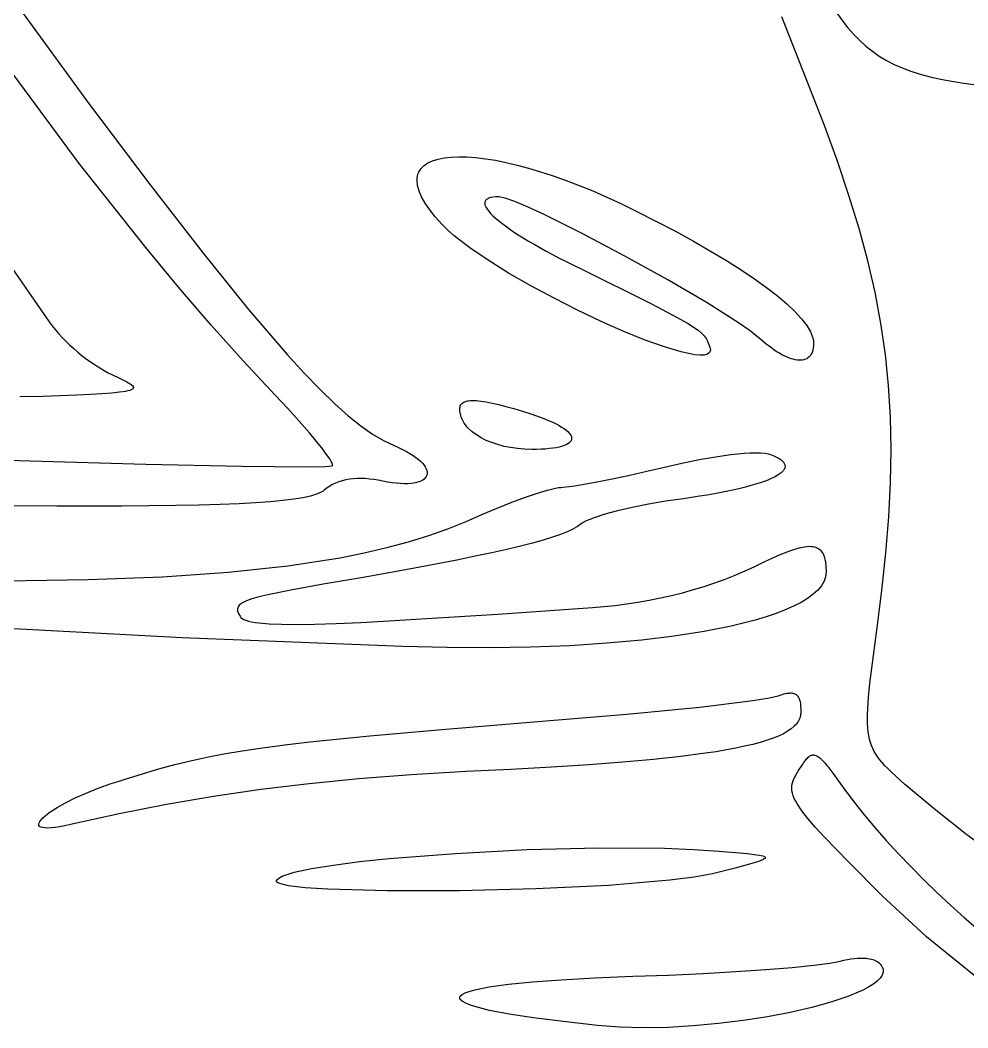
# Model space of a CAD drawing. Header units: inches. Extents: x 0.98 to 7.44, y -5.29 to -1.05.
# Drawn here: x 6.46 to 6.5642, y -2.1369 to -2.0261 of the extents above; entities that cross this region are included whole.
import ezdxf

# ---------------------------------------------------------------- set-up
doc = ezdxf.new("R2010")
doc.units = ezdxf.units.IN
doc.header["$MEASUREMENT"] = 0
doc.layers.add('BLACK', color=250, linetype='CONTINUOUS')

msp = doc.modelspace()

# ---------------------------------------------------------------- linework, layer by layer
at = {"layer": 'BLACK', "linetype": 'CONTINUOUS'}
for p, q in [((6.46005, -2.02501), (6.46753, -2.03527)), ((6.54683, -2.03361), (6.54378, -2.02578)), ((6.54984, -2.0254), (6.55043, -2.02622)), ((6.55043, -2.02622), (6.55104, -2.02699)), ((6.55104, -2.02699), (6.55167, -2.02771)), ((6.55167, -2.02771), (6.55233, -2.02837)), ((6.55233, -2.02837), (6.55301, -2.02899)), ((6.55301, -2.02899), (6.55372, -2.02955)), ((6.55372, -2.02955), (6.55447, -2.03007)), ((6.55447, -2.03007), (6.55527, -2.03055)), ((6.55527, -2.03055), (6.55611, -2.03099)), ((6.55611, -2.03099), (6.55701, -2.03138)), ((6.55701, -2.03138), (6.55796, -2.03174)), ((6.55796, -2.03174), (6.55898, -2.03207)), ((6.46653, -2.0419), (6.45925, -2.03208)), ((6.55898, -2.03207), (6.56006, -2.03236)), ((6.56006, -2.03236), (6.56122, -2.03262)), ((6.56122, -2.03262), (6.56245, -2.03285)), ((6.56245, -2.03285), (6.56377, -2.03305)), ((6.56377, -2.03305), (6.56517, -2.03323)), ((6.54844, -2.03772), (6.54683, -2.03361)), ((6.46753, -2.03527), (6.47431, -2.04425)), ((6.54988, -2.04165), (6.54844, -2.03772)), ((6.47383, -2.05114), (6.46653, -2.0419)), ((6.50443, -2.04212), (6.50485, -2.04182)), ((6.50485, -2.04182), (6.50537, -2.04159)), ((6.50537, -2.04159), (6.50597, -2.0414)), ((6.50597, -2.0414), (6.50665, -2.04126)), ((6.50665, -2.04126), (6.50741, -2.04118)), ((6.50741, -2.04118), (6.50824, -2.04114)), ((6.50824, -2.04114), (6.50915, -2.04116)), ((6.50915, -2.04116), (6.51012, -2.04124)), ((6.51012, -2.04124), (6.51117, -2.04136)), ((6.51117, -2.04136), (6.51227, -2.04154)), ((6.51227, -2.04154), (6.51343, -2.04177)), ((6.51343, -2.04177), (6.51466, -2.04206)), ((6.55115, -2.04541), (6.54988, -2.04165)), ((6.50376, -2.04306), (6.50385, -2.04285)), ((6.50385, -2.04285), (6.50396, -2.04265)), ((6.50396, -2.04265), (6.50409, -2.04246)), ((6.50409, -2.04246), (6.50443, -2.04212)), ((6.51466, -2.04206), (6.51593, -2.0424)), ((6.51593, -2.0424), (6.51725, -2.04279)), ((6.51725, -2.04279), (6.51863, -2.04324)), ((6.50366, -2.04378), (6.50367, -2.04353)), ((6.50372, -2.04432), (6.50366, -2.04378)), ((6.50367, -2.04353), (6.5037, -2.04329)), ((6.5037, -2.04329), (6.50376, -2.04306)), ((6.51863, -2.04324), (6.52004, -2.04374)), ((6.52004, -2.04374), (6.5215, -2.0443)), ((6.47431, -2.04425), (6.48014, -2.05176)), ((6.50388, -2.04492), (6.50372, -2.04432)), ((6.50416, -2.04556), (6.50388, -2.04492)), ((6.5215, -2.0443), (6.52299, -2.04491)), ((6.52299, -2.04491), (6.52452, -2.04558)), ((6.50455, -2.04625), (6.50416, -2.04556)), ((6.50505, -2.04698), (6.50455, -2.04625)), ((6.51112, -2.04611), (6.51111, -2.04618)), ((6.51111, -2.04618), (6.51111, -2.04626)), ((6.51111, -2.04626), (6.51111, -2.04634)), ((6.51111, -2.04634), (6.51113, -2.04643)), ((6.51115, -2.04604), (6.51112, -2.04611)), ((6.51118, -2.04597), (6.51115, -2.04604)), ((6.51123, -2.04591), (6.51118, -2.04597)), ((6.51129, -2.04586), (6.51123, -2.04591)), ((6.51136, -2.0458), (6.51129, -2.04586)), ((6.51144, -2.04576), (6.51136, -2.0458)), ((6.51153, -2.04571), (6.51144, -2.04576)), ((6.51163, -2.04568), (6.51153, -2.04571)), ((6.51174, -2.04564), (6.51163, -2.04568)), ((6.51201, -2.04559), (6.51174, -2.04564)), ((6.51231, -2.04556), (6.51201, -2.04559)), ((6.51267, -2.04555), (6.51231, -2.04556)), ((6.51334, -2.04569), (6.51267, -2.04555)), ((6.51443, -2.04608), (6.51334, -2.04569)), ((6.51587, -2.0467), (6.51443, -2.04608)), ((6.52452, -2.04558), (6.52608, -2.0463)), ((6.52608, -2.0463), (6.52767, -2.04708)), ((6.55226, -2.04905), (6.55115, -2.04541)), ((6.455, -2.04748), (6.46322, -2.0593)), ((6.50567, -2.04777), (6.50505, -2.04698)), ((6.51113, -2.04643), (6.51116, -2.04652)), ((6.51116, -2.04652), (6.51125, -2.04671)), ((6.51125, -2.04671), (6.51137, -2.04692)), ((6.51137, -2.04692), (6.51154, -2.04714)), ((6.51154, -2.04714), (6.51175, -2.04738)), ((6.51175, -2.04738), (6.512, -2.04763)), ((6.51762, -2.04751), (6.51587, -2.0467)), ((6.52767, -2.04708), (6.52992, -2.04822)), ((6.50642, -2.04861), (6.50567, -2.04777)), ((6.512, -2.04763), (6.51229, -2.0479)), ((6.51229, -2.0479), (6.51261, -2.04817)), ((6.51261, -2.04817), (6.51297, -2.04846)), ((6.51297, -2.04846), (6.51337, -2.04876)), ((6.5218, -2.04959), (6.51762, -2.04751)), ((6.52992, -2.04822), (6.53206, -2.04933)), ((6.50703, -2.04921), (6.50642, -2.04861)), ((6.50775, -2.04983), (6.50703, -2.04921)), ((6.51337, -2.04876), (6.51381, -2.04907)), ((6.51381, -2.04907), (6.51428, -2.04939)), ((6.51428, -2.04939), (6.51479, -2.04972)), ((6.52649, -2.05206), (6.5218, -2.04959)), ((6.53206, -2.04933), (6.53407, -2.05043)), ((6.55321, -2.05258), (6.55226, -2.04905)), ((6.50945, -2.05115), (6.50775, -2.04983)), ((6.51479, -2.04972), (6.51533, -2.05006)), ((6.51533, -2.05006), (6.51591, -2.05041)), ((6.51591, -2.05041), (6.51652, -2.05077)), ((6.51652, -2.05077), (6.51716, -2.05114)), ((6.53407, -2.05043), (6.53594, -2.05151)), ((6.47745, -2.0555), (6.47383, -2.05114)), ((6.48014, -2.05176), (6.48513, -2.05794)), ((6.51147, -2.05253), (6.50945, -2.05115)), ((6.51716, -2.05114), (6.51784, -2.05151)), ((6.51784, -2.05151), (6.51855, -2.05189)), ((6.51855, -2.05189), (6.51929, -2.05228)), ((6.53594, -2.05151), (6.53769, -2.05255)), ((6.51373, -2.05393), (6.51147, -2.05253)), ((6.51929, -2.05228), (6.52006, -2.05267)), ((6.52006, -2.05267), (6.52086, -2.05307)), ((6.53123, -2.05469), (6.52649, -2.05206)), ((6.53769, -2.05255), (6.5393, -2.05357)), ((6.55401, -2.05605), (6.55321, -2.05258)), ((6.51617, -2.05534), (6.51373, -2.05393)), ((6.52086, -2.05307), (6.5217, -2.05347)), ((6.5217, -2.05347), (6.52938, -2.05729)), ((6.5393, -2.05357), (6.54077, -2.05456)), ((6.53556, -2.05721), (6.53123, -2.05469)), ((6.54077, -2.05456), (6.54209, -2.05552)), ((6.48104, -2.05966), (6.47745, -2.0555)), ((6.51872, -2.05671), (6.51617, -2.05534)), ((6.54209, -2.05552), (6.54328, -2.05644)), ((6.55465, -2.05947), (6.55401, -2.05605)), ((6.52132, -2.05803), (6.51872, -2.05671)), ((6.52938, -2.05729), (6.53179, -2.05855)), ((6.53902, -2.05939), (6.53556, -2.05721)), ((6.54328, -2.05644), (6.54431, -2.05732)), ((6.54431, -2.05732), (6.5452, -2.05816)), ((6.48513, -2.05794), (6.48939, -2.0629)), ((6.5239, -2.05925), (6.52132, -2.05803)), ((6.53179, -2.05855), (6.53347, -2.05949)), ((6.5452, -2.05816), (6.54593, -2.05895)), ((6.46322, -2.0593), (6.46353, -2.05972)), ((6.48459, -2.06362), (6.48104, -2.05966)), ((6.52639, -2.06035), (6.5239, -2.05925)), ((6.53347, -2.05949), (6.53407, -2.05988)), ((6.54027, -2.06027), (6.53902, -2.05939)), ((6.54593, -2.05895), (6.5465, -2.05971)), ((6.55515, -2.06288), (6.55465, -2.05947)), ((6.46353, -2.05972), (6.46386, -2.06014)), ((6.46386, -2.06014), (6.46423, -2.06057)), ((6.46423, -2.06057), (6.46462, -2.06099)), ((6.52873, -2.0613), (6.52639, -2.06035)), ((6.53407, -2.05988), (6.53455, -2.06022)), ((6.53455, -2.06022), (6.53493, -2.06054)), ((6.53493, -2.06054), (6.53521, -2.06083)), ((6.54114, -2.06097), (6.54027, -2.06027)), ((6.5465, -2.05971), (6.54692, -2.06041)), ((6.54692, -2.06041), (6.54717, -2.06106)), ((6.46462, -2.06099), (6.46504, -2.06142)), ((6.46504, -2.06142), (6.46547, -2.06183)), ((6.46547, -2.06183), (6.46592, -2.06224)), ((6.53085, -2.06206), (6.52873, -2.0613)), ((6.53521, -2.06083), (6.53543, -2.06112)), ((6.53543, -2.06112), (6.5356, -2.06142)), ((6.5356, -2.06142), (6.53586, -2.06208)), ((6.54145, -2.06125), (6.54114, -2.06097)), ((6.54176, -2.06151), (6.54145, -2.06125)), ((6.54206, -2.06176), (6.54176, -2.06151)), ((6.54236, -2.06199), (6.54206, -2.06176)), ((6.54717, -2.06106), (6.54723, -2.06137)), ((6.54723, -2.06137), (6.54725, -2.06166)), ((6.54725, -2.06166), (6.54724, -2.06191)), ((6.46592, -2.06224), (6.46638, -2.06263)), ((6.46638, -2.06263), (6.46686, -2.06302)), ((6.48939, -2.0629), (6.49127, -2.06495)), ((6.53269, -2.06261), (6.53085, -2.06206)), ((6.53417, -2.06292), (6.53269, -2.06261)), ((6.53476, -2.06297), (6.53417, -2.06292)), ((6.53524, -2.06295), (6.53476, -2.06297)), ((6.5356, -2.06286), (6.53524, -2.06295)), ((6.53583, -2.06268), (6.5356, -2.06286)), ((6.53592, -2.06242), (6.53583, -2.06268)), ((6.53586, -2.06208), (6.53592, -2.06242)), ((6.54265, -2.0622), (6.54236, -2.06199)), ((6.54294, -2.0624), (6.54265, -2.0622)), ((6.54322, -2.06259), (6.54294, -2.0624)), ((6.5435, -2.06276), (6.54322, -2.06259)), ((6.54377, -2.06291), (6.5435, -2.06276)), ((6.54403, -2.06304), (6.54377, -2.06291)), ((6.54697, -2.06289), (6.54688, -2.06303)), ((6.54706, -2.06273), (6.54697, -2.06289)), ((6.54713, -2.06256), (6.54706, -2.06273)), ((6.54718, -2.06236), (6.54713, -2.06256)), ((6.54722, -2.06215), (6.54718, -2.06236)), ((6.54724, -2.06191), (6.54722, -2.06215)), ((6.5555, -2.0663), (6.55515, -2.06288)), ((6.46686, -2.06302), (6.46734, -2.06339)), ((6.46734, -2.06339), (6.46782, -2.06374)), ((6.46782, -2.06374), (6.4683, -2.06407)), ((6.4683, -2.06407), (6.46878, -2.06437)), ((6.48808, -2.06736), (6.48459, -2.06362)), ((6.54429, -2.06316), (6.54403, -2.06304)), ((6.54454, -2.06326), (6.54429, -2.06316)), ((6.54478, -2.06335), (6.54454, -2.06326)), ((6.54501, -2.06342), (6.54478, -2.06335)), ((6.54523, -2.06347), (6.54501, -2.06342)), ((6.54545, -2.0635), (6.54523, -2.06347)), ((6.54565, -2.06352), (6.54545, -2.0635)), ((6.54584, -2.06352), (6.54565, -2.06352)), ((6.54602, -2.0635), (6.54584, -2.06352)), ((6.5462, -2.06347), (6.54602, -2.0635)), ((6.54636, -2.06342), (6.5462, -2.06347)), ((6.54651, -2.06335), (6.54636, -2.06342)), ((6.54664, -2.06326), (6.54651, -2.06335)), ((6.54677, -2.06316), (6.54664, -2.06326)), ((6.54688, -2.06303), (6.54677, -2.06316)), ((6.46878, -2.06437), (6.46925, -2.06466)), ((6.46925, -2.06466), (6.46972, -2.06491)), ((6.46972, -2.06491), (6.47017, -2.06513)), ((6.47017, -2.06513), (6.47087, -2.06545)), ((6.49127, -2.06495), (6.49301, -2.06675)), ((6.47087, -2.06545), (6.47146, -2.06574)), ((6.47146, -2.06574), (6.47171, -2.06587)), ((6.47171, -2.06587), (6.47192, -2.06599)), ((6.47192, -2.06599), (6.47211, -2.0661)), ((6.47211, -2.0661), (6.47226, -2.06621)), ((6.47226, -2.06621), (6.47237, -2.06631)), ((6.47237, -2.06631), (6.47245, -2.0664)), ((6.55571, -2.06977), (6.5555, -2.0663)), ((6.46625, -2.06735), (6.46253, -2.0675)), ((6.46776, -2.06728), (6.46625, -2.06735)), ((6.46903, -2.0672), (6.46776, -2.06728)), ((6.4701, -2.06713), (6.46903, -2.0672)), ((6.47095, -2.06704), (6.4701, -2.06713)), ((6.4713, -2.067), (6.47095, -2.06704)), ((6.47161, -2.06695), (6.4713, -2.067)), ((6.47187, -2.06689), (6.47161, -2.06695)), ((6.47208, -2.06684), (6.47187, -2.06689)), ((6.47224, -2.06678), (6.47208, -2.06684)), ((6.47237, -2.06671), (6.47224, -2.06678)), ((6.47245, -2.06664), (6.47237, -2.06671)), ((6.47245, -2.0664), (6.47247, -2.06644)), ((6.47247, -2.0666), (6.47245, -2.06664)), ((6.47247, -2.06644), (6.47249, -2.06648)), ((6.47249, -2.06657), (6.47247, -2.0666)), ((6.47249, -2.06648), (6.47249, -2.06653)), ((6.47249, -2.06653), (6.47249, -2.06657)), ((6.48945, -2.06884), (6.48808, -2.06736)), ((6.49301, -2.06675), (6.49461, -2.06831)), ((6.46253, -2.0675), (6.46, -2.06756)), ((6.49461, -2.06831), (6.4961, -2.06963)), ((6.50839, -2.06864), (6.50842, -2.06853)), ((6.50842, -2.06853), (6.50847, -2.06844)), ((6.50847, -2.06844), (6.50853, -2.06835)), ((6.50853, -2.06835), (6.5086, -2.06827)), ((6.5086, -2.06827), (6.50869, -2.06819)), ((6.50869, -2.06819), (6.5088, -2.06813)), ((6.5088, -2.06813), (6.50892, -2.06808)), ((6.50892, -2.06808), (6.50905, -2.06803)), ((6.50905, -2.06803), (6.5092, -2.068)), ((6.5092, -2.068), (6.50937, -2.06797)), ((6.50937, -2.06797), (6.50955, -2.06796)), ((6.50955, -2.06796), (6.50974, -2.06795)), ((6.50974, -2.06795), (6.50996, -2.06795)), ((6.50996, -2.06795), (6.51019, -2.06796)), ((6.51019, -2.06796), (6.51043, -2.06799)), ((6.51043, -2.06799), (6.51069, -2.06802)), ((6.51069, -2.06802), (6.51097, -2.06806)), ((6.51097, -2.06806), (6.51127, -2.0681)), ((6.51127, -2.0681), (6.51159, -2.06816)), ((6.51159, -2.06816), (6.51192, -2.06823)), ((6.51192, -2.06823), (6.51227, -2.06831)), ((6.51227, -2.06831), (6.51264, -2.0684)), ((6.51264, -2.0684), (6.51303, -2.06849)), ((6.51303, -2.06849), (6.51343, -2.0686)), ((6.4907, -2.07023), (6.48945, -2.06884)), ((6.4961, -2.06963), (6.49749, -2.07074)), ((6.50836, -2.06888), (6.50837, -2.06876)), ((6.50837, -2.06912), (6.50836, -2.06888)), ((6.50837, -2.06876), (6.50839, -2.06864)), ((6.5084, -2.06935), (6.50837, -2.06912)), ((6.50846, -2.06957), (6.5084, -2.06935)), ((6.50853, -2.06979), (6.50846, -2.06957)), ((6.51343, -2.0686), (6.5143, -2.06884)), ((6.5143, -2.06884), (6.51525, -2.06912)), ((6.51525, -2.06912), (6.51628, -2.06944)), ((6.51628, -2.06944), (6.5173, -2.0698)), ((6.49182, -2.07151), (6.4907, -2.07023)), ((6.49749, -2.07074), (6.49878, -2.07164)), ((6.50862, -2.07001), (6.50853, -2.06979)), ((6.50872, -2.07022), (6.50862, -2.07001)), ((6.50885, -2.07043), (6.50872, -2.07022)), ((6.50899, -2.07063), (6.50885, -2.07043)), ((6.50915, -2.07083), (6.50899, -2.07063)), ((6.5173, -2.0698), (6.51777, -2.06999)), ((6.51777, -2.06999), (6.51819, -2.07017)), ((6.51819, -2.07017), (6.51859, -2.07034)), ((6.51859, -2.07034), (6.51894, -2.07052)), ((6.51894, -2.07052), (6.51927, -2.0707)), ((6.51927, -2.0707), (6.51956, -2.07087)), ((6.55578, -2.07332), (6.55571, -2.06977)), ((6.49232, -2.0721), (6.49182, -2.07151)), ((6.49878, -2.07164), (6.49999, -2.07236)), ((6.50933, -2.07102), (6.50915, -2.07083)), ((6.50973, -2.07139), (6.50933, -2.07102)), ((6.51019, -2.07173), (6.50973, -2.07139)), ((6.51071, -2.07204), (6.51019, -2.07173)), ((6.51956, -2.07087), (6.51982, -2.07104)), ((6.51982, -2.07104), (6.52004, -2.0712)), ((6.52004, -2.0712), (6.52023, -2.07137)), ((6.52023, -2.07137), (6.52038, -2.07153)), ((6.52038, -2.07153), (6.5205, -2.07168)), ((6.5205, -2.07168), (6.52059, -2.07183)), ((6.52059, -2.07183), (6.52064, -2.07197)), ((6.49277, -2.07265), (6.49232, -2.0721)), ((6.49318, -2.07316), (6.49277, -2.07265)), ((6.49999, -2.07236), (6.50114, -2.07291)), ((6.50114, -2.07291), (6.50163, -2.07312)), ((6.51127, -2.07233), (6.51071, -2.07204)), ((6.51188, -2.07258), (6.51127, -2.07233)), ((6.51253, -2.0728), (6.51188, -2.07258)), ((6.51323, -2.07299), (6.51253, -2.0728)), ((6.51982, -2.07291), (6.51956, -2.07299)), ((6.52004, -2.07282), (6.51982, -2.07291)), ((6.52023, -2.07272), (6.52004, -2.07282)), ((6.52038, -2.07261), (6.52023, -2.07272)), ((6.5205, -2.0725), (6.52038, -2.07261)), ((6.52059, -2.07238), (6.5205, -2.0725)), ((6.52064, -2.07225), (6.52059, -2.07238)), ((6.52064, -2.07197), (6.52065, -2.07211)), ((6.52065, -2.07211), (6.52064, -2.07225)), ((6.49353, -2.07361), (6.49318, -2.07316)), ((6.49382, -2.07402), (6.49353, -2.07361)), ((6.49406, -2.07437), (6.49382, -2.07402)), ((6.50163, -2.07312), (6.50208, -2.07334)), ((6.50208, -2.07334), (6.5025, -2.07355)), ((6.5025, -2.07355), (6.50288, -2.07377)), ((6.50288, -2.07377), (6.50323, -2.07399)), ((6.50323, -2.07399), (6.50354, -2.0742)), ((6.51395, -2.07313), (6.51323, -2.07299)), ((6.5147, -2.07324), (6.51395, -2.07313)), ((6.51548, -2.07331), (6.5147, -2.07324)), ((6.51628, -2.07333), (6.51548, -2.07331)), ((6.51681, -2.07332), (6.51628, -2.07333)), ((6.5173, -2.07331), (6.51681, -2.07332)), ((6.51777, -2.07328), (6.5173, -2.07331)), ((6.51819, -2.07324), (6.51777, -2.07328)), ((6.51859, -2.07319), (6.51819, -2.07324)), ((6.51894, -2.07314), (6.51859, -2.07319)), ((6.51927, -2.07307), (6.51894, -2.07314)), ((6.51956, -2.07299), (6.51927, -2.07307)), ((6.53648, -2.07414), (6.53815, -2.0739)), ((6.53815, -2.0739), (6.53964, -2.07375)), ((6.53964, -2.07375), (6.5403, -2.07371)), ((6.5403, -2.07371), (6.5409, -2.07369)), ((6.5409, -2.07369), (6.54143, -2.0737)), ((6.54143, -2.0737), (6.54188, -2.07373)), ((6.54188, -2.07373), (6.54225, -2.0738)), ((6.54225, -2.0738), (6.54253, -2.07388)), ((6.54253, -2.07388), (6.54288, -2.07403)), ((6.54288, -2.07403), (6.54319, -2.07418)), ((6.55572, -2.07697), (6.55578, -2.07332)), ((6.44964, -2.0742), (6.46114, -2.07458)), ((6.46114, -2.07458), (6.47385, -2.07494)), ((6.47385, -2.07494), (6.48435, -2.07517)), ((6.48435, -2.07517), (6.49155, -2.07524)), ((6.49356, -2.07521), (6.49433, -2.07513)), ((6.49423, -2.07466), (6.49406, -2.07437)), ((6.4943, -2.07478), (6.49423, -2.07466)), ((6.49434, -2.07489), (6.4943, -2.07478)), ((6.49433, -2.07513), (6.49436, -2.0751)), ((6.49437, -2.07497), (6.49434, -2.07489)), ((6.49436, -2.0751), (6.49437, -2.07505)), ((6.49437, -2.07505), (6.49437, -2.07497)), ((6.50354, -2.0742), (6.50381, -2.07442)), ((6.50381, -2.07442), (6.50405, -2.07463)), ((6.50405, -2.07463), (6.50425, -2.07484)), ((6.50425, -2.07484), (6.50443, -2.07505)), ((6.50443, -2.07505), (6.50456, -2.07525)), ((6.53086, -2.07527), (6.53279, -2.07483)), ((6.53279, -2.07483), (6.53468, -2.07445)), ((6.53468, -2.07445), (6.53648, -2.07414)), ((6.54319, -2.07418), (6.54346, -2.07432)), ((6.54346, -2.07432), (6.54368, -2.07448)), ((6.54368, -2.07448), (6.54385, -2.07463)), ((6.54385, -2.07463), (6.54392, -2.0747)), ((6.54392, -2.0747), (6.54399, -2.07478)), ((6.54399, -2.07478), (6.54403, -2.07486)), ((6.54403, -2.07486), (6.54407, -2.07494)), ((6.54407, -2.07494), (6.5441, -2.07502)), ((6.5441, -2.07502), (6.54412, -2.07509)), ((6.54412, -2.07509), (6.54412, -2.07517)), ((6.54412, -2.07517), (6.54412, -2.07525)), ((6.49155, -2.07524), (6.49356, -2.07521)), ((6.50456, -2.07525), (6.50466, -2.07545)), ((6.50466, -2.07545), (6.50473, -2.07564)), ((6.50473, -2.07616), (6.50467, -2.07631)), ((6.50473, -2.07564), (6.50477, -2.07582)), ((6.50477, -2.07599), (6.50473, -2.07616)), ((6.50477, -2.07582), (6.50477, -2.07599)), ((6.52529, -2.07653), (6.52707, -2.07615)), ((6.52707, -2.07615), (6.52894, -2.07573)), ((6.52894, -2.07573), (6.53086, -2.07527)), ((6.54324, -2.07621), (6.54295, -2.07637)), ((6.54349, -2.07605), (6.54324, -2.07621)), ((6.5437, -2.07589), (6.54349, -2.07605)), ((6.54387, -2.07573), (6.5437, -2.07589)), ((6.54394, -2.07565), (6.54387, -2.07573)), ((6.54399, -2.07557), (6.54394, -2.07565)), ((6.54404, -2.07549), (6.54399, -2.07557)), ((6.54408, -2.07541), (6.54404, -2.07549)), ((6.5441, -2.07533), (6.54408, -2.07541)), ((6.54412, -2.07525), (6.5441, -2.07533)), ((6.49407, -2.07735), (6.49377, -2.07755)), ((6.49438, -2.07717), (6.49407, -2.07735)), ((6.49471, -2.07702), (6.49438, -2.07717)), ((6.49507, -2.07688), (6.49471, -2.07702)), ((6.49544, -2.07677), (6.49507, -2.07688)), ((6.49582, -2.07668), (6.49544, -2.07677)), ((6.49623, -2.07661), (6.49582, -2.07668)), ((6.49664, -2.07656), (6.49623, -2.07661)), ((6.49708, -2.07654), (6.49664, -2.07656)), ((6.49752, -2.07653), (6.49708, -2.07654)), ((6.49797, -2.07654), (6.49752, -2.07653)), ((6.49844, -2.07658), (6.49797, -2.07654)), ((6.49891, -2.07663), (6.49844, -2.07658)), ((6.4994, -2.07671), (6.49891, -2.07663)), ((6.49989, -2.0768), (6.4994, -2.07671)), ((6.50042, -2.07691), (6.49989, -2.0768)), ((6.50092, -2.07699), (6.50042, -2.07691)), ((6.5014, -2.07705), (6.50092, -2.07699)), ((6.50184, -2.07708), (6.5014, -2.07705)), ((6.50225, -2.0771), (6.50184, -2.07708)), ((6.50264, -2.0771), (6.50225, -2.0771)), ((6.50299, -2.07707), (6.50264, -2.0771)), ((6.50331, -2.07703), (6.50299, -2.07707)), ((6.5036, -2.07698), (6.50331, -2.07703)), ((6.50386, -2.0769), (6.5036, -2.07698)), ((6.50408, -2.07681), (6.50386, -2.0769)), ((6.50428, -2.07671), (6.50408, -2.07681)), ((6.50444, -2.07659), (6.50428, -2.07671)), ((6.50457, -2.07646), (6.50444, -2.07659)), ((6.50467, -2.07631), (6.50457, -2.07646)), ((6.52007, -2.07745), (6.521, -2.07732)), ((6.521, -2.07732), (6.52221, -2.07712)), ((6.52221, -2.07712), (6.52366, -2.07685)), ((6.52366, -2.07685), (6.52529, -2.07653)), ((6.54035, -2.07731), (6.53978, -2.07746)), ((6.54088, -2.07716), (6.54035, -2.07731)), ((6.54137, -2.077), (6.54088, -2.07716)), ((6.54183, -2.07684), (6.54137, -2.077)), ((6.54224, -2.07669), (6.54183, -2.07684)), ((6.54261, -2.07653), (6.54224, -2.07669)), ((6.54295, -2.07637), (6.54261, -2.07653)), ((6.55553, -2.08075), (6.55572, -2.07697)), ((6.49194, -2.07846), (6.49111, -2.07864)), ((6.49261, -2.07825), (6.49194, -2.07846)), ((6.49288, -2.07814), (6.49261, -2.07825)), ((6.49312, -2.07802), (6.49288, -2.07814)), ((6.49333, -2.0779), (6.49312, -2.07802)), ((6.4935, -2.07777), (6.49333, -2.0779)), ((6.49377, -2.07755), (6.4935, -2.07777)), ((6.51557, -2.07859), (6.5169, -2.07813)), ((6.5169, -2.07813), (6.51802, -2.07779)), ((6.51802, -2.07779), (6.51889, -2.07757)), ((6.51889, -2.07757), (6.51922, -2.07752)), ((6.51922, -2.07752), (6.51947, -2.0775)), ((6.51947, -2.0775), (6.51973, -2.07748)), ((6.51973, -2.07748), (6.52007, -2.07745)), ((6.53472, -2.07848), (6.53385, -2.07861)), ((6.53556, -2.07834), (6.53472, -2.07848)), ((6.53635, -2.0782), (6.53556, -2.07834)), ((6.53711, -2.07806), (6.53635, -2.0782)), ((6.53784, -2.07791), (6.53711, -2.07806)), ((6.53852, -2.07776), (6.53784, -2.07791)), ((6.53917, -2.07762), (6.53852, -2.07776)), ((6.53978, -2.07746), (6.53917, -2.07762)), ((6.46406, -2.07958), (6.45328, -2.07949)), ((6.4712, -2.07956), (6.46406, -2.07958)), ((6.47715, -2.07949), (6.4712, -2.07956)), ((6.47972, -2.07944), (6.47715, -2.07949)), ((6.48203, -2.07937), (6.47972, -2.07944)), ((6.48409, -2.07929), (6.48203, -2.07937)), ((6.48591, -2.0792), (6.48409, -2.07929)), ((6.48752, -2.07908), (6.48591, -2.0792)), ((6.48891, -2.07896), (6.48752, -2.07908)), ((6.4901, -2.07881), (6.48891, -2.07896)), ((6.49111, -2.07864), (6.4901, -2.07881)), ((6.51246, -2.07978), (6.51407, -2.07914)), ((6.51407, -2.07914), (6.51557, -2.07859)), ((6.5291, -2.07936), (6.52732, -2.07971)), ((6.53099, -2.07903), (6.5291, -2.07936)), ((6.53295, -2.07875), (6.53099, -2.07903)), ((6.53385, -2.07861), (6.53295, -2.07875)), ((6.50906, -2.08125), (6.51077, -2.08049)), ((6.51077, -2.08049), (6.51246, -2.07978)), ((6.52429, -2.08046), (6.52312, -2.08084)), ((6.52571, -2.08008), (6.52429, -2.08046)), ((6.52732, -2.07971), (6.52571, -2.08008)), ((6.50705, -2.08205), (6.50906, -2.08125)), ((6.5213, -2.08181), (6.5208, -2.0821)), ((6.5217, -2.08152), (6.5213, -2.08181)), ((6.52192, -2.08136), (6.5217, -2.08152)), ((6.52224, -2.08119), (6.52192, -2.08136)), ((6.52264, -2.08102), (6.52224, -2.08119)), ((6.52312, -2.08084), (6.52264, -2.08102)), ((6.55521, -2.08469), (6.55553, -2.08075)), ((6.50271, -2.08349), (6.50494, -2.0828)), ((6.50494, -2.0828), (6.50705, -2.08205)), ((6.51943, -2.08269), (6.51855, -2.08299)), ((6.52018, -2.08239), (6.51943, -2.08269)), ((6.5208, -2.0821), (6.52018, -2.08239)), ((6.50035, -2.08412), (6.50271, -2.08349)), ((6.51503, -2.08397), (6.51354, -2.08432)), ((6.51635, -2.08363), (6.51503, -2.08397)), ((6.51753, -2.08331), (6.51635, -2.08363)), ((6.51855, -2.08299), (6.51753, -2.08331)), ((6.54569, -2.08414), (6.54625, -2.08403)), ((6.54625, -2.08403), (6.5465, -2.084)), ((6.5465, -2.084), (6.54674, -2.08398)), ((6.54674, -2.08398), (6.54696, -2.08399)), ((6.54696, -2.08399), (6.54716, -2.08401)), ((6.54716, -2.08401), (6.54736, -2.08404)), ((6.54736, -2.08404), (6.54753, -2.0841)), ((6.49521, -2.08523), (6.49786, -2.0847)), ((6.49786, -2.0847), (6.50035, -2.08412)), ((6.51004, -2.08508), (6.50802, -2.08549)), ((6.51188, -2.08469), (6.51004, -2.08508)), ((6.51354, -2.08432), (6.51188, -2.08469)), ((6.54276, -2.08525), (6.5436, -2.08488)), ((6.5436, -2.08488), (6.54437, -2.08457)), ((6.54437, -2.08457), (6.54507, -2.08432)), ((6.54507, -2.08432), (6.54569, -2.08414)), ((6.54753, -2.0841), (6.54769, -2.08417)), ((6.54769, -2.08417), (6.54784, -2.08426)), ((6.54784, -2.08426), (6.54798, -2.08437)), ((6.54798, -2.08437), (6.5481, -2.0845)), ((6.5481, -2.0845), (6.5482, -2.08465)), ((6.5482, -2.08465), (6.5483, -2.08481)), ((6.5483, -2.08481), (6.54838, -2.08499)), ((6.54838, -2.08499), (6.54845, -2.0852)), ((6.55476, -2.08883), (6.55521, -2.08469)), ((6.48295, -2.08682), (6.48944, -2.08612)), ((6.48944, -2.08612), (6.49521, -2.08523)), ((6.50802, -2.08549), (6.5034, -2.08637)), ((6.53974, -2.08669), (6.5408, -2.0862)), ((6.5408, -2.0862), (6.54183, -2.08569)), ((6.54183, -2.08569), (6.54276, -2.08525)), ((6.54845, -2.0852), (6.54851, -2.08542)), ((6.54851, -2.08542), (6.54856, -2.08565)), ((6.54856, -2.08565), (6.54862, -2.08619)), ((6.54862, -2.08619), (6.54864, -2.0868)), ((6.46749, -2.08764), (6.47566, -2.08732)), ((6.47566, -2.08732), (6.48295, -2.08682)), ((6.49795, -2.08736), (6.49333, -2.08815)), ((6.5034, -2.08637), (6.49795, -2.08736)), ((6.53754, -2.08758), (6.53865, -2.08715)), ((6.53865, -2.08715), (6.53974, -2.08669)), ((6.54858, -2.08732), (6.54841, -2.08782)), ((6.54864, -2.0868), (6.54858, -2.08732)), ((6.45836, -2.08777), (6.46749, -2.08764)), ((6.49333, -2.08815), (6.4898, -2.08879)), ((6.53406, -2.08874), (6.53524, -2.08838)), ((6.53524, -2.08838), (6.5364, -2.088)), ((6.5364, -2.088), (6.53754, -2.08758)), ((6.54812, -2.08831), (6.54772, -2.08879)), ((6.54841, -2.08782), (6.54812, -2.08831)), ((6.48627, -2.08955), (6.4855, -2.08977)), ((6.48724, -2.08932), (6.48627, -2.08955)), ((6.4898, -2.08879), (6.48724, -2.08932)), ((6.53042, -2.08966), (6.53165, -2.08938)), ((6.53165, -2.08938), (6.53286, -2.08908)), ((6.53286, -2.08908), (6.53406, -2.08874)), ((6.54721, -2.08925), (6.5466, -2.0897)), ((6.54772, -2.08879), (6.54721, -2.08925)), ((6.5542, -2.09319), (6.55476, -2.08883)), ((6.48398, -2.09062), (6.48391, -2.09085)), ((6.48416, -2.0904), (6.48398, -2.09062)), ((6.48446, -2.09019), (6.48416, -2.0904)), ((6.4849, -2.08998), (6.48446, -2.09019)), ((6.4855, -2.08977), (6.4849, -2.08998)), ((6.51254, -2.09143), (6.52295, -2.09069)), ((6.52295, -2.09069), (6.5242, -2.0906)), ((6.5242, -2.0906), (6.52545, -2.09047)), ((6.52545, -2.09047), (6.5267, -2.09031)), ((6.5267, -2.09031), (6.52795, -2.09012)), ((6.52795, -2.09012), (6.52919, -2.08991)), ((6.52919, -2.08991), (6.53042, -2.08966)), ((6.54506, -2.09056), (6.54415, -2.09097)), ((6.54588, -2.09014), (6.54506, -2.09056)), ((6.5466, -2.0897), (6.54588, -2.09014)), ((6.48391, -2.09085), (6.48394, -2.0911)), ((6.48394, -2.0911), (6.48404, -2.09137)), ((6.48404, -2.09137), (6.4842, -2.09166)), ((6.4842, -2.09166), (6.48429, -2.09179)), ((6.48429, -2.09179), (6.48443, -2.0919)), ((6.50412, -2.09197), (6.51254, -2.09143)), ((6.54203, -2.09173), (6.54084, -2.09209)), ((6.54314, -2.09136), (6.54203, -2.09173)), ((6.54415, -2.09097), (6.54314, -2.09136)), ((6.48443, -2.0919), (6.48462, -2.09201)), ((6.48462, -2.09201), (6.48485, -2.09211)), ((6.48485, -2.09211), (6.48513, -2.0922)), ((6.48513, -2.0922), (6.48546, -2.09228)), ((6.48546, -2.09228), (6.48585, -2.09235)), ((6.48585, -2.09235), (6.4863, -2.09241)), ((6.4863, -2.09241), (6.4874, -2.0925)), ((6.4874, -2.0925), (6.48877, -2.09255)), ((6.48877, -2.09255), (6.49043, -2.09256)), ((6.49043, -2.09256), (6.49242, -2.09253)), ((6.49242, -2.09253), (6.49476, -2.09246)), ((6.49476, -2.09246), (6.49748, -2.09234)), ((6.49748, -2.09234), (6.50059, -2.09218)), ((6.50059, -2.09218), (6.50412, -2.09197)), ((6.53819, -2.09276), (6.53522, -2.09335)), ((6.54084, -2.09209), (6.53819, -2.09276)), ((6.47785, -2.09405), (6.45862, -2.093)), ((6.53194, -2.09386), (6.52837, -2.0943)), ((6.53522, -2.09335), (6.53194, -2.09386)), ((6.55365, -2.09737), (6.5542, -2.09319)), ((6.50211, -2.095), (6.47785, -2.09405)), ((6.50696, -2.09512), (6.50211, -2.095)), ((6.51165, -2.09515), (6.50696, -2.09512)), ((6.51615, -2.09508), (6.51165, -2.09515)), ((6.52046, -2.09491), (6.51615, -2.09508)), ((6.52454, -2.09464), (6.52046, -2.09491)), ((6.52837, -2.0943), (6.52454, -2.09464)), ((6.55345, -2.09908), (6.55365, -2.09737)), ((6.55331, -2.10056), (6.55345, -2.09908)), ((6.54059, -2.10094), (6.54242, -2.10065)), ((6.54242, -2.10065), (6.54336, -2.10041)), ((6.54336, -2.10041), (6.54371, -2.1003)), ((6.54371, -2.1003), (6.54403, -2.10021)), ((6.54403, -2.10021), (6.54418, -2.10017)), ((6.54418, -2.10017), (6.54432, -2.10014)), ((6.54432, -2.10014), (6.54445, -2.10012)), ((6.54445, -2.10012), (6.54457, -2.10011)), ((6.54457, -2.10011), (6.54469, -2.1001)), ((6.54469, -2.1001), (6.5448, -2.1001)), ((6.5448, -2.1001), (6.54491, -2.10011)), ((6.54491, -2.10011), (6.54501, -2.10013)), ((6.54501, -2.10013), (6.5451, -2.10015)), ((6.5451, -2.10015), (6.54519, -2.10019)), ((6.54519, -2.10019), (6.54527, -2.10023)), ((6.54527, -2.10023), (6.54534, -2.10027)), ((6.54534, -2.10027), (6.54541, -2.10033)), ((6.54541, -2.10033), (6.54547, -2.10039)), ((6.54547, -2.10039), (6.54553, -2.10047)), ((6.54553, -2.10047), (6.54558, -2.10055)), ((6.54558, -2.10055), (6.54563, -2.10064)), ((6.54563, -2.10064), (6.54567, -2.10074)), ((6.55325, -2.10123), (6.55331, -2.10056)), ((6.52672, -2.10242), (6.53475, -2.10165)), ((6.53475, -2.10165), (6.54059, -2.10094)), ((6.54567, -2.10074), (6.54571, -2.10084)), ((6.54571, -2.10084), (6.54575, -2.10096)), ((6.54575, -2.10096), (6.54577, -2.10108)), ((6.54577, -2.10108), (6.5458, -2.10122)), ((6.5458, -2.10122), (6.54582, -2.10136)), ((6.54582, -2.10136), (6.54583, -2.10151)), ((6.54583, -2.10151), (6.54586, -2.10185)), ((6.55321, -2.10185), (6.55325, -2.10123)), ((6.51739, -2.10319), (6.52672, -2.10242)), ((6.54575, -2.10287), (6.5456, -2.10318)), ((6.54583, -2.10255), (6.54575, -2.10287)), ((6.54586, -2.10222), (6.54583, -2.10255)), ((6.54586, -2.10185), (6.54586, -2.10222)), ((6.55318, -2.10297), (6.55319, -2.10243)), ((6.55319, -2.10243), (6.55321, -2.10185)), ((6.50684, -2.10409), (6.51739, -2.10319)), ((6.54513, -2.10377), (6.5448, -2.10405)), ((6.5454, -2.10348), (6.54513, -2.10377)), ((6.5456, -2.10318), (6.5454, -2.10348)), ((6.55319, -2.10347), (6.55318, -2.10297)), ((6.55322, -2.10394), (6.55319, -2.10347)), ((6.55327, -2.10438), (6.55322, -2.10394)), ((6.49188, -2.10549), (6.49847, -2.10483)), ((6.49847, -2.10483), (6.50684, -2.10409)), ((6.54281, -2.10508), (6.54214, -2.10531)), ((6.54341, -2.10484), (6.54281, -2.10508)), ((6.54394, -2.10459), (6.54341, -2.10484)), ((6.5444, -2.10432), (6.54394, -2.10459)), ((6.5448, -2.10405), (6.5444, -2.10432)), ((6.55333, -2.10479), (6.55327, -2.10438)), ((6.55341, -2.10517), (6.55333, -2.10479)), ((6.48444, -2.10645), (6.48666, -2.10612)), ((6.48666, -2.10612), (6.48912, -2.10581)), ((6.48912, -2.10581), (6.49188, -2.10549)), ((6.53872, -2.10617), (6.53767, -2.10637)), ((6.53968, -2.10597), (6.53872, -2.10617)), ((6.54058, -2.10576), (6.53968, -2.10597)), ((6.54139, -2.10554), (6.54058, -2.10576)), ((6.54214, -2.10531), (6.54139, -2.10554)), ((6.55351, -2.10554), (6.55341, -2.10517)), ((6.55363, -2.10588), (6.55351, -2.10554)), ((6.55377, -2.10621), (6.55363, -2.10588)), ((6.47876, -2.10755), (6.48054, -2.10715)), ((6.48054, -2.10715), (6.48242, -2.10679)), ((6.48242, -2.10679), (6.48444, -2.10645)), ((6.53267, -2.10708), (6.52966, -2.10741)), ((6.53533, -2.10674), (6.53267, -2.10708)), ((6.53654, -2.10656), (6.53533, -2.10674)), ((6.53767, -2.10637), (6.53654, -2.10656)), ((6.54649, -2.10736), (6.54658, -2.10726)), ((6.54658, -2.10726), (6.54667, -2.10717)), ((6.54667, -2.10717), (6.54676, -2.1071)), ((6.54676, -2.1071), (6.54685, -2.10703)), ((6.54685, -2.10703), (6.54694, -2.10699)), ((6.54694, -2.10699), (6.54703, -2.10695)), ((6.54703, -2.10695), (6.54713, -2.10693)), ((6.54713, -2.10693), (6.54722, -2.10692)), ((6.54722, -2.10692), (6.54731, -2.10692)), ((6.54731, -2.10692), (6.54741, -2.10694)), ((6.54741, -2.10694), (6.54751, -2.10697)), ((6.54751, -2.10697), (6.54761, -2.10702)), ((6.54761, -2.10702), (6.54772, -2.10708)), ((6.54772, -2.10708), (6.54783, -2.10715)), ((6.54783, -2.10715), (6.54794, -2.10724)), ((6.54794, -2.10724), (6.54806, -2.10735)), ((6.55393, -2.10653), (6.55377, -2.10621)), ((6.55411, -2.10684), (6.55393, -2.10653)), ((6.55432, -2.10715), (6.55411, -2.10684)), ((6.55455, -2.10745), (6.55432, -2.10715)), ((6.47527, -2.10846), (6.47702, -2.10798)), ((6.47702, -2.10798), (6.47876, -2.10755)), ((6.51845, -2.10825), (6.51396, -2.10851)), ((6.52256, -2.10799), (6.51845, -2.10825)), ((6.52629, -2.10771), (6.52256, -2.10799)), ((6.52966, -2.10741), (6.52629, -2.10771)), ((6.54561, -2.10862), (6.546, -2.10805)), ((6.546, -2.10805), (6.5461, -2.10789)), ((6.5461, -2.10789), (6.5462, -2.10774)), ((6.5462, -2.10774), (6.5463, -2.1076)), ((6.5463, -2.1076), (6.5464, -2.10747)), ((6.5464, -2.10747), (6.54649, -2.10736)), ((6.54806, -2.10735), (6.54818, -2.10746)), ((6.54818, -2.10746), (6.54831, -2.10759)), ((6.54831, -2.10759), (6.54844, -2.10774)), ((6.54844, -2.10774), (6.54858, -2.1079)), ((6.54858, -2.1079), (6.54873, -2.10807)), ((6.54873, -2.10807), (6.54888, -2.10826)), ((6.54888, -2.10826), (6.54904, -2.10847)), ((6.5548, -2.10775), (6.55455, -2.10745)), ((6.55507, -2.10806), (6.5548, -2.10775)), ((6.55537, -2.10837), (6.55507, -2.10806)), ((6.5557, -2.10869), (6.55537, -2.10837)), ((6.47156, -2.10958), (6.47527, -2.10846)), ((6.503, -2.1091), (6.49726, -2.10954)), ((6.50906, -2.10875), (6.503, -2.1091)), ((6.51396, -2.10851), (6.50906, -2.10875)), ((6.54506, -2.10963), (6.54529, -2.10914)), ((6.54529, -2.10914), (6.54561, -2.10862)), ((6.54904, -2.10847), (6.54938, -2.10892)), ((6.54938, -2.10892), (6.54975, -2.10944)), ((6.54975, -2.10944), (6.55068, -2.11076)), ((6.55642, -2.10937), (6.5557, -2.10869)), ((6.55725, -2.11013), (6.55642, -2.10937)), ((6.46729, -2.11111), (6.46861, -2.11058)), ((6.46861, -2.11058), (6.47004, -2.11007)), ((6.47004, -2.11007), (6.47079, -2.10982)), ((6.47079, -2.10982), (6.47156, -2.10958)), ((6.49179, -2.11008), (6.48649, -2.11072)), ((6.49726, -2.10954), (6.49179, -2.11008)), ((6.54486, -2.1106), (6.54487, -2.11035)), ((6.54488, -2.11086), (6.54486, -2.1106)), ((6.54487, -2.11035), (6.54491, -2.11011)), ((6.54491, -2.11011), (6.54497, -2.10987)), ((6.54497, -2.10987), (6.54506, -2.10963)), ((6.5605, -2.11286), (6.55725, -2.11013)), ((6.46502, -2.11218), (6.46609, -2.11165)), ((6.46609, -2.11165), (6.46729, -2.11111)), ((6.48129, -2.11149), (6.47613, -2.11238)), ((6.48649, -2.11072), (6.48129, -2.11149)), ((6.54494, -2.11113), (6.54488, -2.11086)), ((6.54502, -2.1114), (6.54494, -2.11113)), ((6.54514, -2.1117), (6.54502, -2.1114)), ((6.54529, -2.11201), (6.54514, -2.1117)), ((6.55068, -2.11076), (6.55171, -2.11212)), ((6.4637, -2.11295), (6.4641, -2.1127)), ((6.4641, -2.1127), (6.46502, -2.11218)), ((6.47613, -2.11238), (6.47092, -2.11341)), ((6.54548, -2.11234), (6.54529, -2.11201)), ((6.54598, -2.11307), (6.54548, -2.11234)), ((6.55171, -2.11212), (6.55281, -2.11351)), ((6.56412, -2.11569), (6.5605, -2.11286)), ((6.46232, -2.11405), (6.46251, -2.11385)), ((6.46251, -2.11385), (6.46274, -2.11364)), ((6.46274, -2.11364), (6.46301, -2.11342)), ((6.46301, -2.11342), (6.46333, -2.11319)), ((6.46333, -2.11319), (6.4637, -2.11295)), ((6.47092, -2.11341), (6.46558, -2.11458)), ((6.54664, -2.11391), (6.54598, -2.11307)), ((6.54747, -2.11488), (6.54664, -2.11391)), ((6.55281, -2.11351), (6.554, -2.11491)), ((6.46207, -2.11453), (6.4621, -2.11439)), ((6.46209, -2.11466), (6.46207, -2.11453)), ((6.46217, -2.11477), (6.46209, -2.11466)), ((6.4621, -2.11439), (6.46219, -2.11423)), ((6.4623, -2.11485), (6.46217, -2.11477)), ((6.46219, -2.11423), (6.46232, -2.11405)), ((6.46249, -2.11491), (6.4623, -2.11485)), ((6.46274, -2.11495), (6.46249, -2.11491)), ((6.46305, -2.11496), (6.46274, -2.11495)), ((6.46343, -2.11495), (6.46305, -2.11496)), ((6.46386, -2.1149), (6.46343, -2.11495)), ((6.46437, -2.11483), (6.46386, -2.1149)), ((6.46494, -2.11472), (6.46437, -2.11483)), ((6.46558, -2.11458), (6.46494, -2.11472)), ((6.5485, -2.116), (6.54747, -2.11488)), ((6.554, -2.11491), (6.55525, -2.11634)), ((6.54973, -2.11729), (6.5485, -2.116)), ((6.56808, -2.11862), (6.56412, -2.11569)), ((6.51578, -2.11733), (6.52363, -2.11714)), ((6.52363, -2.11714), (6.53085, -2.11718)), ((6.53085, -2.11718), (6.53404, -2.1173)), ((6.55117, -2.11876), (6.54973, -2.11729)), ((6.55525, -2.11634), (6.55657, -2.11777)), ((6.49734, -2.11865), (6.50059, -2.11831)), ((6.50059, -2.11831), (6.50789, -2.11774)), ((6.50789, -2.11774), (6.51578, -2.11733)), ((6.53404, -2.1173), (6.53683, -2.1175)), ((6.53683, -2.1175), (6.53911, -2.11768)), ((6.53911, -2.11768), (6.54, -2.11777)), ((6.54, -2.11777), (6.54073, -2.11785)), ((6.54073, -2.11785), (6.54129, -2.11793)), ((6.54129, -2.11793), (6.54168, -2.11802)), ((6.54168, -2.11802), (6.54181, -2.11807)), ((6.54184, -2.11835), (6.54171, -2.11842)), ((6.54181, -2.11807), (6.5419, -2.11812)), ((6.54192, -2.11829), (6.54184, -2.11835)), ((6.5419, -2.11812), (6.54195, -2.11817)), ((6.54196, -2.11822), (6.54192, -2.11829)), ((6.54195, -2.11817), (6.54196, -2.11822)), ((6.55657, -2.11777), (6.55793, -2.1192)), ((6.49015, -2.11982), (6.49205, -2.11941)), ((6.49205, -2.11941), (6.49447, -2.11902)), ((6.49447, -2.11902), (6.49734, -2.11865)), ((6.53865, -2.11935), (6.53614, -2.12)), ((6.54045, -2.11886), (6.53865, -2.11935)), ((6.54108, -2.11867), (6.54045, -2.11886)), ((6.54155, -2.1185), (6.54108, -2.11867)), ((6.54171, -2.11842), (6.54155, -2.1185)), ((6.55475, -2.12236), (6.55117, -2.11876)), ((6.55793, -2.1192), (6.55935, -2.12062)), ((6.48822, -2.12069), (6.48845, -2.12047)), ((6.48845, -2.12047), (6.48885, -2.12025)), ((6.48885, -2.12025), (6.49015, -2.11982)), ((6.53412, -2.12037), (6.53147, -2.1207)), ((6.53614, -2.12), (6.53412, -2.12037)), ((6.48821, -2.12087), (6.48822, -2.12069)), ((6.48843, -2.12103), (6.48821, -2.12087)), ((6.48952, -2.1213), (6.48843, -2.12103)), ((6.49137, -2.12153), (6.48952, -2.1213)), ((6.49387, -2.12169), (6.49137, -2.12153)), ((6.50043, -2.12187), (6.49387, -2.12169)), ((6.51671, -2.12164), (6.50833, -2.12185)), ((6.52471, -2.12126), (6.51671, -2.12164)), ((6.53147, -2.1207), (6.52471, -2.12126)), ((6.55935, -2.12062), (6.56081, -2.12203)), ((6.50833, -2.12185), (6.50043, -2.12187)), ((6.55968, -2.12691), (6.55475, -2.12236)), ((6.56081, -2.12203), (6.5623, -2.12342)), ((6.5623, -2.12342), (6.56382, -2.12479)), ((6.56382, -2.12479), (6.56536, -2.12612)), ((6.56546, -2.13162), (6.55968, -2.12691)), ((6.55058, -2.12948), (6.55098, -2.1294)), ((6.55098, -2.1294), (6.55137, -2.12934)), ((6.55137, -2.12934), (6.55174, -2.12929)), ((6.55174, -2.12929), (6.5521, -2.12927)), ((6.5521, -2.12927), (6.55245, -2.12925)), ((6.55245, -2.12925), (6.55278, -2.12926)), ((6.55278, -2.12926), (6.55308, -2.12928)), ((6.55308, -2.12928), (6.55337, -2.12933)), ((6.55337, -2.12933), (6.55364, -2.12939)), ((6.55364, -2.12939), (6.55389, -2.12946)), ((6.55389, -2.12946), (6.55411, -2.12956)), ((6.53872, -2.13074), (6.54201, -2.13052)), ((6.54201, -2.13052), (6.54489, -2.13028)), ((6.54489, -2.13028), (6.54727, -2.13003)), ((6.54727, -2.13003), (6.54906, -2.1298)), ((6.54906, -2.1298), (6.55017, -2.12958)), ((6.55017, -2.12958), (6.55058, -2.12948)), ((6.55411, -2.12956), (6.55431, -2.12967)), ((6.55431, -2.12967), (6.55449, -2.12981)), ((6.55449, -2.12981), (6.55456, -2.12988)), ((6.55456, -2.12988), (6.55463, -2.12996)), ((6.55463, -2.12996), (6.5547, -2.13005)), ((6.5547, -2.13005), (6.55475, -2.13013)), ((6.55475, -2.13013), (6.55489, -2.13046)), ((6.55489, -2.13046), (6.55491, -2.1308)), ((6.51636, -2.13186), (6.51952, -2.13163)), ((6.51952, -2.13163), (6.52319, -2.13142)), ((6.52319, -2.13142), (6.52739, -2.13125)), ((6.52739, -2.13125), (6.53132, -2.13112)), ((6.53132, -2.13112), (6.53513, -2.13095)), ((6.53513, -2.13095), (6.53872, -2.13074)), ((6.55456, -2.13147), (6.55422, -2.13181)), ((6.55479, -2.13113), (6.55456, -2.13147)), ((6.55491, -2.1308), (6.55479, -2.13113)), ((6.50941, -2.13291), (6.51001, -2.13274)), ((6.51001, -2.13274), (6.5116, -2.13242)), ((6.5116, -2.13242), (6.51372, -2.13213)), ((6.51372, -2.13213), (6.51636, -2.13186)), ((6.55323, -2.13248), (6.55258, -2.13281)), ((6.55378, -2.13215), (6.55323, -2.13248)), ((6.55422, -2.13181), (6.55378, -2.13215)), ((6.50835, -2.13362), (6.50841, -2.13343)), ((6.50841, -2.13381), (6.50835, -2.13362)), ((6.50841, -2.13343), (6.50861, -2.13325)), ((6.50861, -2.134), (6.50841, -2.13381)), ((6.50861, -2.13325), (6.50895, -2.13308)), ((6.50895, -2.13308), (6.50941, -2.13291)), ((6.55103, -2.13347), (6.54917, -2.13409)), ((6.55258, -2.13281), (6.55103, -2.13347)), ((6.50895, -2.13419), (6.50861, -2.134)), ((6.50942, -2.13439), (6.50895, -2.13419)), ((6.51002, -2.13459), (6.50942, -2.13439)), ((6.51163, -2.135), (6.51002, -2.13459)), ((6.51378, -2.13541), (6.51163, -2.135)), ((6.54705, -2.13468), (6.5447, -2.13522)), ((6.54917, -2.13409), (6.54705, -2.13468)), ((6.51647, -2.13583), (6.51378, -2.13541)), ((6.51971, -2.13624), (6.51647, -2.13583)), ((6.53953, -2.13612), (6.5368, -2.13646)), ((6.54218, -2.13571), (6.53953, -2.13612)), ((6.5447, -2.13522), (6.54218, -2.13571)), ((6.5235, -2.13666), (6.51971, -2.13624)), ((6.52596, -2.13686), (6.5235, -2.13666)), ((6.52856, -2.13692), (6.52596, -2.13686)), ((6.53127, -2.13687), (6.52856, -2.13692)), ((6.53403, -2.13672), (6.53127, -2.13687)), ((6.5368, -2.13646), (6.53403, -2.13672))]:
    msp.add_line(p, q, dxfattribs=at)

doc.saveas('drawing.dxf')
